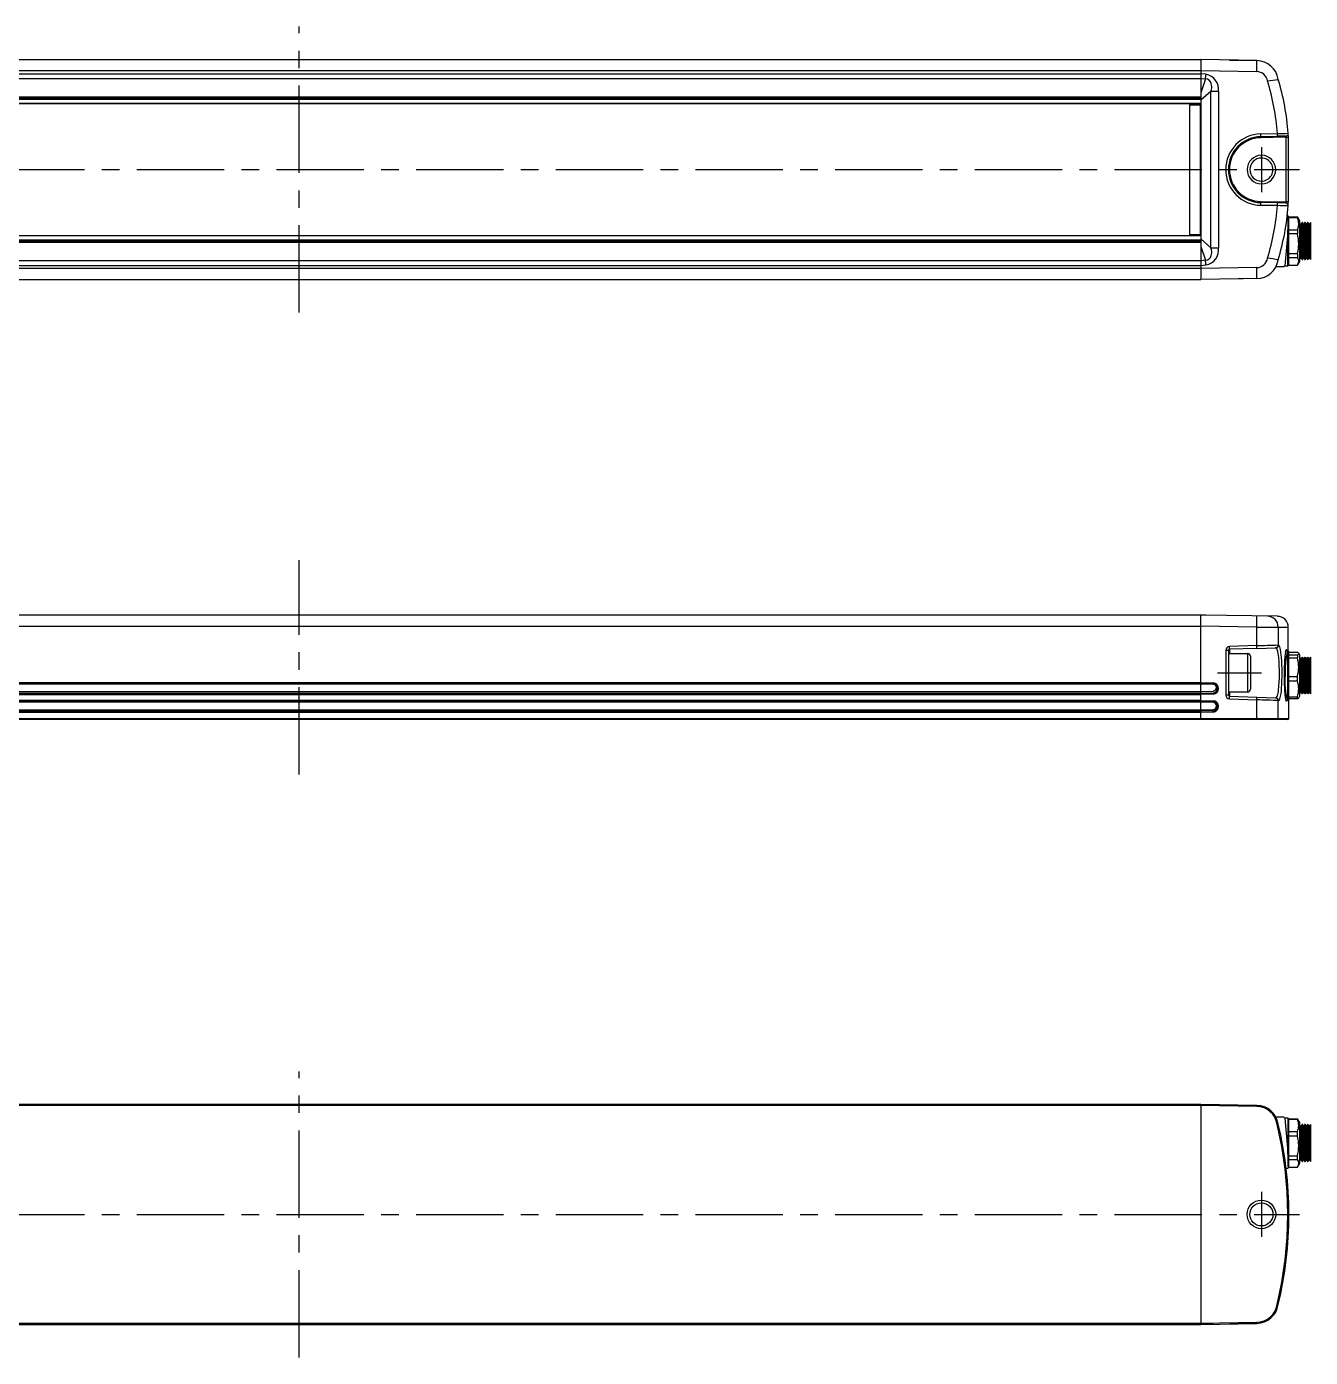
# Model space of a CAD drawing. Extents: x -3 to 865, y -8 to 246.
# Drawn here: x 230.5 to 463.9, y 4 to 246 of the extents above; entities that cross this region are included whole.
import ezdxf

# ---------------------------------------------------------------- set-up
doc = ezdxf.new("R2010")
doc.units = 0
doc.header["$LTSCALE"] = 0.5
doc.linetypes.add('CENTER', pattern=[50.8, 31.75, -6.35, 6.35, -6.35])
doc.layers.add('MSM_CENTER', color=1, linetype='CENTER')
doc.layers.add('MSM_CONTINUOUS', color=7, linetype='CONTINUOUS')

msp = doc.modelspace()

# ---------------------------------------------------------------- linework, layer by layer
at = {"layer": 'MSM_CENTER'}
for p, q in [((280, 194), (280, 246)), ((455, 224.1), (455, 215.9)), ((98.1, 220), (461.9, 220)), ((280, 110), (280, 149)), ((447.01, 128.5), (455.01, 128.5)), ((280, 4), (280, 56)), ((455, 34.1), (455, 25.9)), ((98.1, 30), (461.9, 30))]:
    msp.add_line(p, q, dxfattribs=at)
at = {"layer": 'MSM_CONTINUOUS'}
for p, q in [((116, 240), (444, 240)), ((444, 240), (444, 200)), ((454.17, 239.82), (444, 240)), ((449.18, 239.91), (454.17, 239.82)), ((116, 238), (444, 238)), ((116, 237.43), (444, 237.43)), ((444, 238), (454.17, 237.82)), ((444.92, 237.35), (444, 237.43)), ((116, 236.57), (444, 236.57)), ((444, 236.57), (444.83, 236.48)), ((444.83, 236.48), (444, 233.96)), ((444, 233.17), (116, 233.17)), ((444, 233), (116, 233)), ((444, 232.9), (116, 232.9)), ((116, 232.8), (444, 232.8)), ((445.83, 234.21), (444, 232.61)), ((447.19, 234.21), (445.83, 234.21)), ((445.83, 205.79), (445.83, 234.21)), ((447.19, 234.21), (447.19, 205.79)), ((116.5, 232.02), (443.5, 232.02)), ((443.5, 232.02), (116.5, 232.02)), ((442, 208.2), (442, 231.8)), ((442, 231.8), (443.89, 231.8)), ((442.2, 232), (443.9, 232)), ((443.5, 232.08), (443.5, 232)), ((443.7, 232.12), (443.7, 232)), ((443.89, 231.8), (444, 231.8)), ((443.89, 231.8), (443.89, 208.2)), ((443.95, 231.95), (443.93, 231.94)), ((443.97, 231.96), (443.95, 231.95)), ((443.98, 231.95), (443.97, 231.96)), ((443.98, 231.89), (443.97, 231.87)), ((443.99, 231.94), (443.98, 231.95)), ((443.99, 231.9), (443.98, 231.89)), ((443.99, 231.8), (443.99, 231.9)), ((444, 231.9), (443.99, 231.9)), ((444, 231.89), (444, 231.9)), ((459.42, 225.88), (454.89, 225.8)), ((454.9, 226.5), (457.91, 226.55)), ((454.9, 226), (457.91, 226.05)), ((459.39, 226.08), (457.91, 226.05)), ((459.42, 225.88), (459.42, 214.12)), ((459.9, 214.11), (459.9, 225.89)), ((455, 222.1), (455.01, 222.6)), ((455, 217.9), (455.01, 217.4)), ((454.89, 214.2), (459.42, 214.12)), ((457.91, 213.95), (454.9, 214)), ((457.91, 213.45), (454.9, 213.5)), ((459.39, 213.92), (457.91, 213.95)), ((459.88, 213.5), (459.88, 213.52)), ((459.81, 211.65), (459.72, 211.65)), ((460, 202.6), (460, 211.4)), ((460, 211.4), (461.54, 211.4)), ((460, 211.29), (461.54, 211.29)), ((462, 210.7), (461.54, 211.4)), ((461.54, 211.29), (461.54, 211.4)), ((462, 203.3), (462, 210.7)), ((442, 208.2), (444, 208.2)), ((443.98, 208.11), (443.97, 208.13)), ((443.99, 208.2), (443.99, 208.1)), ((460, 209.05), (461.54, 209.05)), ((461.54, 208.29), (460, 208.29)), ((461.54, 209.05), (461.54, 208.29)), ((462.25, 210.09), (462.1, 210.09)), ((462.1, 210.09), (462.1, 203.91)), ((462.41, 210.36), (462.25, 210.09)), ((462.25, 203.91), (462.25, 210.09)), ((462.41, 203.64), (462.41, 210.36)), ((462.63, 210.09), (462.47, 210.36)), ((462.47, 203.64), (462.47, 210.36)), ((462.75, 210.09), (462.63, 210.09)), ((462.63, 203.91), (462.63, 210.09)), ((462.91, 210.36), (462.75, 210.09)), ((462.75, 203.91), (462.75, 210.09)), ((462.91, 203.64), (462.91, 210.36)), ((463.13, 210.09), (462.97, 210.36)), ((462.97, 203.64), (462.97, 210.36)), ((463.25, 210.09), (463.13, 210.09)), ((463.13, 203.91), (463.13, 210.09)), ((463.41, 210.36), (463.25, 210.09)), ((463.25, 203.91), (463.25, 210.09)), ((463.41, 203.64), (463.41, 210.36)), ((463.63, 210.09), (463.47, 210.36)), ((463.47, 203.64), (463.47, 210.36)), ((463.47, 208.28), (463.63, 208.18)), ((463.75, 210.09), (463.63, 210.09)), ((463.63, 210.09), (463.63, 203.91)), ((463.91, 210.36), (463.75, 210.09)), ((463.75, 210.09), (463.75, 203.91)), ((463.91, 208.28), (463.75, 208.18)), ((463.91, 210.36), (463.91, 203.64)), ((116, 207.2), (444, 207.2)), ((116, 207.1), (444, 207.1)), ((116, 207), (444, 207)), ((116, 206.83), (444, 206.83)), ((443.5, 207.98), (116.5, 207.98)), ((443.5, 207.98), (116.5, 207.98)), ((443.9, 208), (442.2, 208)), ((443.5, 208), (443.5, 207.92)), ((443.7, 208), (443.7, 207.88)), ((443.93, 208.06), (443.95, 208.04)), ((443.95, 208.04), (443.97, 208.04)), ((443.97, 208.04), (443.98, 208.05)), ((443.99, 208.1), (443.98, 208.11)), ((443.98, 208.05), (443.99, 208.06)), ((444, 208.1), (443.99, 208.1)), ((444, 208.11), (444, 208.1)), ((444, 207.39), (445.83, 205.79)), ((444, 206.04), (444.83, 203.52)), ((445.83, 205.79), (447.19, 205.79)), ((459.8, 202.5), (459.8, 207.96)), ((444, 203.43), (116, 203.43)), ((444.83, 203.52), (444, 203.43)), ((461.54, 204.66), (460, 204.66)), ((460, 204), (461.54, 204)), ((461.54, 204.66), (461.54, 204)), ((461.54, 202.6), (462, 203.3)), ((462.1, 203.91), (462.25, 203.91)), ((462.25, 203.91), (462.41, 203.64)), ((462.47, 203.64), (462.63, 203.91)), ((462.63, 203.91), (462.75, 203.91)), ((462.75, 203.91), (462.91, 203.64)), ((462.97, 203.64), (463.13, 203.91)), ((463.13, 203.91), (463.25, 203.91)), ((463.25, 203.91), (463.41, 203.64)), ((463.47, 203.64), (463.63, 203.91)), ((463.63, 203.91), (463.75, 203.91)), ((463.75, 203.91), (463.91, 203.64)), ((116, 202.57), (444, 202.57)), ((444, 202), (116, 202)), ((444, 202.57), (444.92, 202.65)), ((454.17, 202.18), (444, 202)), ((459.13, 202.32), (457.64, 202.32)), ((459.33, 202.5), (459.8, 202.5)), ((460, 202.6), (461.54, 202.6)), ((116, 200), (444, 200)), ((454.17, 200.18), (444, 200)), ((454.17, 200.18), (449.18, 200.09)), ((444, 139), (116, 139)), ((444, 120), (444, 139)), ((457.91, 138.76), (444, 139)), ((444.92, 138.98), (444, 139)), ((116, 137), (444, 137)), ((454.17, 136.82), (444, 137)), ((454.17, 133.43), (454.17, 136.82)), ((454.17, 136.82), (459.88, 136.76)), ((458.05, 136.81), (458.05, 133.55)), ((459.88, 132.48), (459.88, 136.76)), ((459.88, 132.48), (459.88, 136.76)), ((454.17, 133.43), (449.18, 133.26)), ((458.05, 133.55), (458.1, 133.55)), ((448.51, 132.56), (448.51, 124.44)), ((449, 132.56), (448.51, 132.56)), ((449, 132.56), (449, 124.44)), ((449, 132), (452.5, 132)), ((454.17, 132.93), (449.19, 132.76)), ((449.19, 132.76), (449.19, 132)), ((452.5, 132), (452.5, 125)), ((453, 131.5), (453, 125.5)), ((454.17, 132.93), (457.58, 133.05)), ((457.62, 133.05), (457.58, 133.05)), ((459.8, 123.5), (459.8, 132.5)), ((460, 120.2), (460, 132.21)), ((461.54, 132.21), (460, 132.21)), ((461.54, 131.72), (460, 131.72)), ((460, 131.22), (461.54, 131.22)), ((461.54, 131.72), (461.54, 131.22)), ((462, 131.7), (461.78, 132.04)), ((462, 124.3), (462, 131.7)), ((462.25, 131.09), (462.1, 131.09)), ((462.1, 131.09), (462.1, 124.91)), ((462.41, 131.36), (462.25, 131.09)), ((462.25, 124.91), (462.25, 131.09)), ((462.41, 124.64), (462.41, 131.36)), ((462.63, 131.09), (462.47, 131.36)), ((462.47, 124.64), (462.47, 131.36)), ((462.75, 131.09), (462.63, 131.09)), ((462.63, 124.91), (462.63, 131.09)), ((462.91, 131.36), (462.75, 131.09)), ((462.75, 124.91), (462.75, 131.09)), ((462.91, 124.64), (462.91, 131.36)), ((463.13, 131.09), (462.97, 131.36)), ((462.97, 124.64), (462.97, 131.36)), ((463.25, 131.09), (463.13, 131.09)), ((463.13, 124.91), (463.13, 131.09)), ((463.41, 131.36), (463.25, 131.09)), ((463.25, 124.91), (463.25, 131.09)), ((463.41, 124.64), (463.41, 131.36)), ((463.63, 131.09), (463.47, 131.36)), ((463.47, 124.64), (463.47, 131.36)), ((463.75, 131.09), (463.63, 131.09)), ((463.63, 131.09), (463.63, 124.91)), ((463.91, 131.36), (463.75, 131.09)), ((463.75, 131.09), (463.75, 124.91)), ((463.91, 131.36), (463.91, 124.64)), ((116, 126.7), (444, 126.7)), ((116, 126.5), (444, 126.5)), ((444, 126.47), (116, 126.47)), ((444, 126.7), (446.21, 126.64)), ((444, 126.5), (446.2, 126.44)), ((446.2, 126.42), (444, 126.47)), ((459.33, 128), (459.13, 128)), ((459.8, 128), (460, 128)), ((460, 127.83), (461.54, 127.83)), ((460, 127.02), (461.54, 127.02)), ((461.54, 127.02), (461.54, 127.83)), ((116, 125.12), (444, 125.12)), ((444, 124.75), (116, 124.75)), ((116, 124.55), (444, 124.55)), ((444, 123.45), (116, 123.45)), ((444, 125.12), (446.2, 125.18)), ((446.2, 124.81), (444, 124.75)), ((446.21, 124.61), (444, 124.55)), ((444, 123.45), (446.21, 123.39)), ((449, 124.44), (448.51, 124.44)), ((452.5, 125), (449, 125)), ((449.18, 123.74), (454.17, 123.57)), ((449.19, 125), (449.19, 124.24)), ((449.19, 124.24), (454.17, 124.07)), ((454.17, 124.07), (457.58, 123.95)), ((454.17, 120.2), (454.17, 123.57)), ((457.58, 123.95), (457.62, 123.95)), ((458.05, 120.2), (458.05, 123.45)), ((460, 124.11), (461.54, 124.11)), ((460, 123.79), (461.54, 123.79)), ((461.54, 123.79), (461.54, 124.11)), ((461.78, 123.96), (462, 124.3)), ((462.1, 124.91), (462.25, 124.91)), ((462.25, 124.91), (462.41, 124.64)), ((462.47, 124.64), (462.63, 124.91)), ((462.63, 124.91), (462.75, 124.91)), ((462.75, 124.91), (462.91, 124.64)), ((462.97, 124.64), (463.13, 124.91)), ((463.13, 124.91), (463.25, 124.91)), ((463.25, 124.91), (463.41, 124.64)), ((463.63, 125.14), (463.47, 124.89)), ((463.47, 124.64), (463.63, 124.91)), ((463.63, 124.91), (463.75, 124.91)), ((463.75, 125.14), (463.91, 124.89)), ((463.75, 124.91), (463.91, 124.64)), ((116, 123.25), (444, 123.25)), ((444, 123.13), (116, 123.13)), ((116, 121.78), (444, 121.78)), ((444, 121.5), (116, 121.5)), ((444, 121.3), (116, 121.3)), ((444, 123.25), (446.2, 123.19)), ((446.2, 123.08), (444, 123.13)), ((444, 121.78), (446.2, 121.84)), ((446.2, 121.56), (444, 121.5)), ((446.21, 121.36), (444, 121.3)), ((459.54, 123.32), (459.53, 123.31)), ((459.55, 123.32), (459.54, 123.32)), ((459.56, 123.34), (459.55, 123.33)), ((459.55, 123.33), (459.55, 123.32)), ((459.58, 123.37), (459.56, 123.34)), ((459.6, 123.41), (459.58, 123.37)), ((100, 120.2), (460, 120.2)), ((459.8, 120), (100.2, 120)), ((444, 50), (116, 50)), ((444, 49.8), (116, 49.8)), ((444, 50), (444, 10)), ((454.17, 49.82), (444, 50)), ((444, 50), (446.21, 49.96)), ((454.16, 49.62), (444, 49.8)), ((449.18, 49.91), (454.17, 49.82)), ((454.16, 49.62), (454.17, 49.82)), ((459.13, 47.68), (457.64, 47.68)), ((457.85, 46.38), (458.05, 46.41)), ((459.8, 47.5), (459.33, 47.5)), ((459.8, 47.5), (459.8, 42.04)), ((460, 38.6), (460, 47.4)), ((460, 47.4), (461.54, 47.4)), ((460, 47.29), (461.54, 47.29)), ((462, 46.7), (461.54, 47.4)), ((461.54, 47.29), (461.54, 47.4)), ((462, 39.3), (462, 46.7)), ((462.25, 46.09), (462.1, 46.09)), ((462.1, 46.09), (462.1, 39.91)), ((462.41, 46.36), (462.25, 46.09)), ((462.25, 39.91), (462.25, 46.09)), ((462.41, 39.64), (462.41, 46.36)), ((462.63, 46.09), (462.47, 46.36)), ((462.47, 39.64), (462.47, 46.36)), ((462.75, 46.09), (462.63, 46.09)), ((462.63, 39.91), (462.63, 46.09)), ((462.91, 46.36), (462.75, 46.09)), ((462.75, 39.91), (462.75, 46.09)), ((462.91, 39.64), (462.91, 46.36)), ((463.13, 46.09), (462.97, 46.36)), ((462.97, 39.64), (462.97, 46.36)), ((463.25, 46.09), (463.13, 46.09)), ((463.13, 39.91), (463.13, 46.09)), ((463.41, 46.36), (463.25, 46.09)), ((463.25, 39.91), (463.25, 46.09)), ((463.41, 39.64), (463.41, 46.36)), ((463.63, 46.09), (463.47, 46.36)), ((463.47, 39.64), (463.47, 46.36)), ((463.75, 46.09), (463.63, 46.09)), ((463.63, 46.09), (463.63, 39.91)), ((463.91, 46.36), (463.75, 46.09)), ((463.75, 46.09), (463.75, 39.91)), ((463.91, 46.36), (463.91, 39.64)), ((460, 45.05), (461.54, 45.05)), ((460, 44.29), (461.54, 44.29)), ((461.54, 44.29), (461.54, 45.05)), ((463.63, 44.18), (463.47, 44.28)), ((463.75, 44.18), (463.91, 44.28)), ((460, 40.66), (461.54, 40.66)), ((460, 40), (461.54, 40)), ((461.54, 40), (461.54, 40.66)), ((461.54, 38.6), (462, 39.3)), ((462.1, 39.91), (462.25, 39.91)), ((462.25, 39.91), (462.41, 39.64)), ((462.47, 39.64), (462.63, 39.91)), ((462.63, 39.91), (462.75, 39.91)), ((462.75, 39.91), (462.91, 39.64)), ((462.97, 39.64), (463.13, 39.91)), ((463.13, 39.91), (463.25, 39.91)), ((463.25, 39.91), (463.41, 39.64)), ((463.47, 39.64), (463.63, 39.91)), ((463.63, 39.91), (463.75, 39.91)), ((463.75, 39.91), (463.91, 39.64)), ((459.81, 38.35), (459.5, 38.35)), ((460, 38.6), (461.54, 38.6)), ((457.85, 13.62), (458.05, 13.59)), ((116, 10.2), (444, 10.2)), ((116, 10), (444, 10)), ((444, 10.2), (454.16, 10.38)), ((444, 10), (454.17, 10.18)), ((446.21, 10.04), (444, 10)), ((454.17, 10.18), (449.18, 10.09)), ((454.16, 10.38), (454.17, 10.18))]:
    msp.add_line(p, q, dxfattribs=at)
for radius in [2.6, 2.1]:
    msp.add_circle((455, 30), radius, dxfattribs=at)
for centre, radius, start, end in [((425.53, 238.82), 28.66, 358.0026, 2.0017), ((454.1, 235.82), 4, 8.4363, 89.0008), ((163.61, 265.39), 282.71, 354.1311, 354.3067), ((444.41, 234.59), 2.8, 352.1367, 79.5302), ((454.13, 235.82), 2, 8.4366, 89.0002), ((444.82, 235.4), 1.09, 12.9064, 89.3948), ((443.87, 235.05), 2.1, 347.8202, 16.1993), ((428.32, 426.78), 192.68, 278.2922, 278.8767), ((414.27, 223.27), 43.76, 4.306, 17.076), ((414.74, 223.27), 45.26, 4.2146, 16.8776), ((438.91, 235.91), 7.13, 346.1541, 349.478), ((442.2, 231.8), 0.2, 89.9993, 180.0157), ((445.25, 231.86), 1.36, 174.0212, 182.4793), ((443.9, 231.9), 0.1, 0.0058, 89.9972), ((443.9, 231.88), 0.105, 49.6209, 91.0073), ((455.01, 220), 6.5, 91.0015, 268.9985), ((455, 220), 6, 90.9994, 269.0006), ((454.99, 220), 5.8, 91, 269), ((447.71, 226.25), 7.19, 358.0149, 1.9987), ((457.81, 274.87), 48.32, 270.119, 272.4495), ((450.77, 226.3), 7.15, 357.9959, 2.0041), ((459.38, 226.58), 0.5, 271.0017, 2.0988), ((458.7, 225.88), 0.716, 0.0787, 16.2652), ((454.95, 365.86), 140.06, 271.8276, 272.0268), ((456.79, 226.34), 3.1, 359.3791, 4.7108), ((304.9, 220.84), 155.09, 1.8685, 2.0213), ((455.01, 220), 2.6, 90.0138, 269.9862), ((455, 220), 2.1, 90.0003, 269.9997), ((455, 220), 2.1, 269.9994, 90.0006), ((455.01, 220), 2.6, 270.0136, 89.9864), ((456.79, 214.12), 1.9, 177.5008, 183.5409), ((447.71, 213.75), 7.19, 358.0012, 1.9851), ((414.27, 216.73), 43.76, 342.924, 355.694), ((450.77, 213.7), 7.15, 357.9959, 2.0041), ((439.74, -640.93), 854.57, 88.64986, 88.78163), ((414.59, 216.76), 45.41, 343.1431, 355.7648), ((459.38, 213.42), 0.5, 357.901, 88.9985), ((454.92, 73.37), 140.82, 87.9739, 88.172), ((277.14, 220.1), 182.86, 357.9016, 358.1215), ((142.92, 219.01), 317.07, 358.0025, 358.6378), ((460.01, 211.64), 0.2, 177.3287, 238.9918), ((459.8, 211.3), 0.2, 360, 58.9852), ((459.46, 210.24), 2.33, 346.3928, 26.8163), ((442.2, 208.2), 0.2, 179.9836, 269.9919), ((445.25, 208.14), 1.36, 177.5266, 185.9643), ((549, 205.32), 89.24, 177.6375, 178.3765), ((1074.35, 30.38), 638.33, 163.68578, 163.74508), ((455.05, 206.47), 6.74, 344.3528, 15.6472), ((462.1, 210.19), 0.0995, 180.3396, 270.263), ((462.44, 210.35), 0.0361, 29.9963, 150.0037), ((462.94, 210.35), 0.0361, 29.9963, 150.0037), ((463.44, 210.35), 0.0361, 29.9963, 150.0037), ((443.9, 208.1), 0.1, 270.0028, 359.9929), ((443.9, 208.12), 0.105, 269.1697, 310.3293), ((444.42, 205.41), 2.8, 280.3887, 7.9444), ((438.91, 204.09), 7.13, 10.522, 13.8459), ((294.87, 219.45), 165.33, 354.114, 356.0124), ((444.82, 204.6), 1.09, 270.605, 347.0936), ((163.32, 174.58), 283, 5.6934, 5.8688), ((443.87, 204.95), 2.1, 343.8007, 12.1798), ((454.13, 204.18), 2, 270.9992, 351.5641), ((454.1, 204.18), 4, 270.999, 351.5638), ((428.33, 13.26), 192.64, 81.1233, 81.7079), ((460.78, 203.35), 1.01, 345.1488, 40.5625), ((462.1, 204.04), 0.0961, 87.6314, 177.8573), ((462.44, 203.91), 0.0375, 213.4563, 326.5437), ((462.44, 203.65), 0.0361, 209.9963, 330.0037), ((462.94, 203.91), 0.0375, 213.4563, 326.5437), ((462.94, 203.65), 0.0361, 209.9963, 330.0037), ((463.44, 203.91), 0.0375, 213.4563, 326.5437), ((463.44, 203.65), 0.0361, 209.9963, 330.0037), ((463.94, 203.91), 0.0375, 213.4731, 326.5269), ((425.53, 201.18), 28.66, 357.9983, 1.9974), ((459.33, 202.3), 0.2, 90.0002, 174.3669), ((459.8, 202.7), 0.2, 270, 0), ((458.33, 204.26), 3.61, 332.6377, 341.0454), ((425.48, 137.82), 28.71, 358.0019, 1.9939), ((456.06, 136.8), 1.99, 359.6714, 89.3074), ((457.88, 136.76), 2, 359.996, 89.019), ((449.21, 132.56), 0.699, 91.949, 180.0519), ((442.03, 132.88), 7.17, 359.0032, 2.999), ((398.5, 2018.99), 1886.38, 271.69111, 271.80922), ((447, 133.05), 7.18, 359.0092, 2.9999), ((447, 133.05), 7.18, 359.0092, 2.9999), ((457.56, 133.55), 0.497, 272.3009, 0.3451), ((457.6, 133.55), 0.497, 272.2949, 0.3333), ((457.68, 132.96), 0.724, 20.7235, 54.7052), ((448.41, 130.65), 10.27, 3.5311, 14.4662), ((449.2, 132.56), 0.2, 91.99, 180.0073), ((452.5, 131.5), 0.5, 0, 90), ((457.29, 132.5), 0.64, 22.0326, 58.6519), ((452.77, 131.01), 5.4, 2.9781, 18.7482), ((425.43, 128.53), 32.85, 354.389, 4.8112), ((421.95, 128.49), 36.82, 355.6564, 4.3436), ((503.46, 127.86), 44.34, 175.5207, 178.4229), ((463.47, 131.27), 4.21, 166.4227, 179.2936), ((475.29, 128.84), 15.98, 166.7966, 183.0111), ((452.37, 133.95), 7.21, 346.4227, 348.8062), ((459.6, 132.52), 0.161, 156.9728, 168.8062), ((458.28, 133.08), 1.27, 336.9728, 340.238), ((459.56, 132.62), 0.0858, 135.6427, 160.238), ((459.57, 132.6), 0.105, 127.3089, 135.6427), ((459.52, 132.67), 0.0201, 76.5358, 127.3089), ((459.51, 132.65), 0.044, 38.9277, 76.5358), ((459.25, 132.44), 0.384, 23.9944, 38.9277), ((459.8, 132.59), 0.194, 179.6469, 271.5489), ((459.8, 132.3), 0.2, 359.8256, 89.9996), ((460.98, 131.08), 1.26, 53.5656, 63.3392), ((478.38, 108.76), 28.47, 125.9197, 126.2484), ((455.92, 129.53), 5.87, 343.2316, 16.7684), ((461.43, 132.16), 0.416, 305.9197, 324.7639), ((461.64, 131.96), 0.154, 18.4854, 58.9683), ((461.66, 132), 0.136, 324.7639, 354.3856), ((461.73, 131.99), 0.069, 354.3856, 18.4854), ((462.1, 131.19), 0.0997, 180.2363, 270.1733), ((495.1, 128.19), 35.97, 178.5844, 180.2972), ((462.44, 129.22), 0.0706, 63.7209, 116.2791), ((462.94, 129.22), 0.0706, 63.7209, 116.2791), ((463.44, 129.22), 0.0706, 63.7209, 116.2791), ((463.94, 129.22), 0.0706, 63.7312, 116.2688), ((443.33, 126.67), 2.88, 355.5162, 359.4992), ((445.81, 126.43), 0.399, 358.0773, 1.9227), ((446.18, 125.63), 0.818, 271.5, 88.4979), ((446.19, 125.8), 0.618, 271.4963, 88.5037), ((446.19, 125.63), 1.02, 271.5328, 88.4672), ((495.08, 127.81), 35.95, 179.7031, 183.13), ((485.11, 126.97), 25.95, 182.475, 185.4789), ((471.11, 126.79), 11.84, 174.1247, 196.0676), ((457.44, 125.56), 4.35, 340.4995, 19.5005), ((446.18, 125.63), 0.818, 271.5001, 359.9999), ((445, 124.99), 1.22, 0.6145, 8.7825), ((443.33, 124.58), 2.88, 0.5105, 4.4911), ((449.21, 124.44), 0.699, 179.9396, 268.0594), ((449.2, 124.44), 0.2, 179.9929, 268.0098), ((442.03, 124.12), 7.17, 357.001, 0.9967), ((452.5, 125.5), 0.5, 270, 0), ((447, 123.95), 7.18, 357.0001, 0.9908), ((447, 123.95), 7.18, 357.0001, 0.9908), ((402.61, -1624.96), 1749.29, 88.18221, 88.31121), ((457.56, 123.45), 0.497, 359.6548, 87.6991), ((457.23, 124.55), 0.719, 303.2409, 341.2467), ((457.6, 123.45), 0.497, 0.8317, 87.7073), ((452.92, 125.89), 5.24, 342.4961, 353.7461), ((457.97, 123.81), 0.386, 290.7504, 353.6104), ((451.16, 125.94), 7.51, 343.1626, 358.1936), ((472.26, 125.81), 13.05, 185.7677, 188.3381), ((463.52, 124.49), 4.21, 187.9244, 193.6648), ((460.49, 123.76), 1.09, 193.9895, 200.0012), ((459.8, 123.41), 0.194, 88.4547, 180.3515), ((459.8, 123.7), 0.2, 269.9995, 0), ((461.31, 124.53), 0.767, 287.3058, 305.8382), ((461.74, 123.93), 0.032, 305.8382, 329.9665), ((461.76, 123.94), 0.0252, 4.0044, 54.0117), ((461.53, 124.05), 0.279, 329.9665, 333.666), ((461.86, 123.95), 0.0749, 184.0044, 189.3723), ((461.77, 123.94), 0.015, 333.666, 9.3723), ((443.34, 123.42), 2.87, 355.5088, 359.4981), ((446.18, 122.38), 0.818, 271.5022, 88.4999), ((446.19, 122.46), 0.618, 271.4938, 88.5062), ((444.99, 121.68), 1.22, 354.4577, 3.8343), ((443.33, 121.33), 2.88, 0.5008, 4.4838), ((446.19, 122.38), 1.02, 271.5328, 88.4672), ((446.18, 122.38), 0.818, 359.9986, 62.0368), ((459.75, 123.49), 0.304, 199.6279, 212.2151), ((459.55, 123.36), 0.0658, 212.7981, 233.5772), ((459.52, 123.33), 0.0242, 233.4649, 300.3163), ((451.3, 120.15), 2.86, 356.9944, 0.9994), ((457.85, 120.2), 0.199, 270.3185, 0.3071), ((459.8, 120.2), 0.2, 270, 0), ((454.1, 45.82), 3.8, 8.4372, 89), ((454.1, 45.82), 4, 8.437, 89), ((389.88, 30), 69.92, 346.4512, 13.5488), ((389.91, 30), 70.09, 346.4603, 13.5397), ((459.33, 47.7), 0.2, 185.6331, 269.9998), ((294.93, 30.55), 165.27, 3.9871, 5.8862), ((459.8, 47.3), 0.2, 0, 90), ((459.17, 46.17), 2.62, 334.7935, 25.2065), ((462.1, 46.19), 0.0995, 180.3398, 270.2627), ((462.44, 46.35), 0.0361, 29.9963, 150.0037), ((462.94, 46.35), 0.0361, 29.9963, 150.0037), ((463.44, 46.35), 0.0361, 29.9963, 150.0037), ((455.05, 42.47), 6.74, 344.3528, 15.6472), ((120.07, 30.32), 339.93, 1.3838, 1.9764), ((460.69, 39.3), 1.1, 320.6859, 39.3141), ((462.1, 40.04), 0.0968, 88.0349, 177.4538), ((462.44, 39.91), 0.0375, 213.4563, 326.5437), ((462.44, 39.65), 0.0361, 209.9963, 330.0037), ((462.94, 39.91), 0.0375, 213.4563, 326.5437), ((462.94, 39.65), 0.0361, 209.9963, 330.0037), ((463.44, 39.91), 0.0375, 213.4563, 326.5437), ((463.44, 39.65), 0.0361, 209.9963, 330.0037), ((463.94, 39.91), 0.0375, 213.4731, 326.5269), ((460.01, 38.36), 0.2, 121.0082, 182.6713), ((459.8, 38.7), 0.2, 301.0148, 0), ((454.1, 14.18), 3.8, 271.0001, 351.5627), ((454.1, 14.18), 4, 271, 351.563)]:
    msp.add_arc(centre, radius, start, end, dxfattribs=at)

doc.saveas('drawing.dxf')
